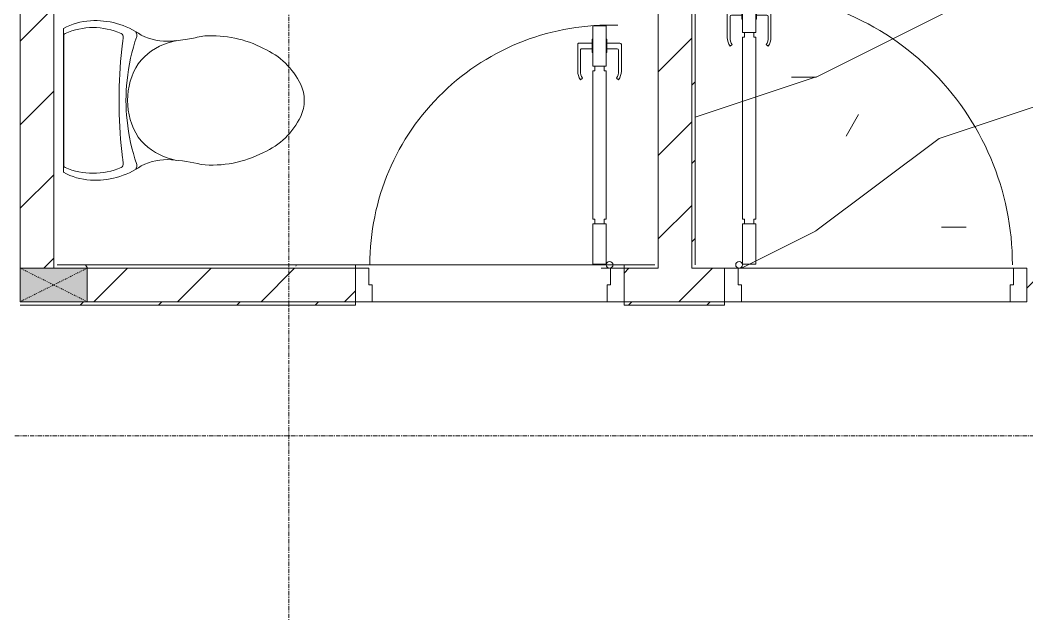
# Model space of a CAD drawing. Header units: millimetres. Extents: x 5357 to 259384, y -16348 to 109893.
# Drawn here: x 111253 to 114251, y 27907 to 29676 of the extents above; entities that cross this region are included whole.
import ezdxf

# ---------------------------------------------------------------- set-up
doc = ezdxf.new("R2010")
doc.units = ezdxf.units.MM
doc.linetypes.add('Dash', pattern=[6, 3, -3])
doc.linetypes.add('Grid Line', pattern=[22.225, 12.7, -3.175, 3.175, -3.175])
for name, color, linetype, lineweight in [('0-1', 7, 'Continuous', 5), ('A-DETL-GENF-1', 53, 'Continuous', 9), ('A-DOOR-1', 254, 'Continuous', 9), ('A-DOOR-2', 53, 'Continuous', 9), ('A-FLOR-1', 53, 'Continuous', 9), ('A-FLOR-PATT-1', 10, 'Continuous', 9), ('A-WALL-1', 9, 'Continuous', 18), ('A-WALL-2', 53, 'Continuous', 9), ('A-WALL-PATT-1', 10, 'Continuous', 9), ('A-WALL-PATT-2', 53, 'Continuous', 9), ('I-WALL-1', 9, 'Continuous', 18), ('I-WALL-2', 53, 'Continuous', 9), ('P-SANR-FIXT-1', 254, 'Continuous', 9), ('P-SANR-FIXT-2', 53, 'Continuous', 9), ('S-COLS-2', 9, 'Continuous', 18), ('S-COLS-3', 53, 'Continuous', 9), ('S-COLS-4', 254, 'Continuous', 9), ('S-COLS-HDLN-1', 53, 'Dash', 9), ('S-GRID-1', 1, 'Grid Line', 9)]:
    doc.layers.add(name, color=color, linetype=linetype, lineweight=lineweight)
pattern_1 = [(45, (0, 0), (-124.4508, 124.4508), [])]
pattern_2 = [(45, (0, 0), (-116.67262, 116.67262), [])]

# ---------------------------------------------------------------- blocks, each defined once
blk = doc.blocks.new('DOOR_CW_01 CANH MO-PANEL KINH - DIW_01-900x2200-CỬA GỖ VÂN LAMINATE-553393-TKCS_MB CẢNH QUAN CÂY XANH')
at = {"layer": 'A-DETL-GENF-1'}
for p, q in [((-397, 872), (-357, 872)), ((-397, 752), (-397, 872)), ((-357, 872), (-357, 752)), ((-442, 737), (-442, 816.5)), ((-399, 820.5), (-438, 820.5)), ((-399, 831.8), (-397, 831.8)), ((-399, 792.2), (-399, 831.8)), ((-397, 792.2), (-397, 831.8)), ((-357, 792.2), (-357, 831.8)), ((-355, 831.8), (-357, 831.8)), ((-355, 792.2), (-355, 831.8)), ((-355, 820.5), (-316, 820.5)), ((-312, 737), (-312, 816.5)), ((-434, 799.5), (-434, 737)), ((-399, 803.5), (-430, 803.5)), ((-397, 792.2), (-399, 792.2)), ((-357, 792.2), (-355, 792.2)), ((-355, 803.5), (-324, 803.5)), ((-320, 799.5), (-320, 737)), ((-357, 752), (-397, 752)), ((-363, 752), (-391, 752)), ((-391, 752), (-391, 738)), ((-363, 738), (-363, 752)), ((-397, 738), (-391, 738)), ((-397, 738), (-397, 196)), ((-357, 738), (-363, 738)), ((-357, 196), (-357, 738)), ((-433.9, 711.2), (-427.3, 715.8)), ((-320.1, 711.2), (-326.7, 715.8)), ((-397, 196), (-391, 196)), ((-357, 182), (-397, 182)), ((-397, 182), (-397, 62)), ((-391, 196), (-391, 182)), ((-391, 182), (-363, 182)), ((-357, 196), (-363, 196)), ((-363, 182), (-363, 196)), ((-357, 62), (-357, 182)), ((-397, 62), (-357, 62))]:
    blk.add_line(p, q, dxfattribs=at)
blk.add_circle((-407, 60), 10, dxfattribs=at)
for centre, radius, start, end in [((-407, 60), 814, 360, 92), ((-438, 816.5), 4, 90, 180), ((-316, 816.5), 4, 0, 90), ((-430, 799.5), 4, 90, 180), ((-324, 799.5), 4, 360, 90), ((-397, 737), 45, 180, 215), ((-397, 737), 37, 180, 215), ((-357, 737), 37, 325, 0), ((-357, 737), 45, 325, 0)]:
    blk.add_arc(centre, radius, start, end, dxfattribs=at)
at = {"layer": 'A-DOOR-2'}
for p, q in [((-410, 50), (-450, 50)), ((-450, 50), (-450, -50)), ((-410, 0), (-410, 50)), ((-407, 50), (-382, 50)), ((450, 50), (410, 50)), ((410, 50), (410, 0)), ((450, -50), (450, 50)), ((-400, 0), (-410, 0)), ((-400, -50), (-400, 0)), ((410, 0), (400, 0)), ((400, 0), (400, -50)), ((-450, -50), (-400, -50)), ((400, -50), (450, -50))]:
    blk.add_line(p, q, dxfattribs=at)
blk = doc.blocks.new('DOOR_CW_01 CANH MO-PANEL KINH - DIG_02-800x2200-CỬA NHÔM KÍNH-401063-TKCS_MB CẢNH QUAN CÂY XANH')
at = {"layer": 'A-DETL-GENF-1'}
for p, q in [((-347, -182), (-347, -62)), ((-347, -62), (-307, -62)), ((-307, -62), (-307, -182)), ((-307, -182), (-347, -182)), ((-347, -196), (-341, -196)), ((-347, -638), (-347, -196)), ((-341, -196), (-341, -182)), ((-341, -182), (-313, -182)), ((-313, -182), (-313, -196)), ((-307, -196), (-313, -196)), ((-307, -196), (-307, -638)), ((-383.9, -611.2), (-377.3, -615.8)), ((-270.1, -611.2), (-276.7, -615.8)), ((-392, -637), (-392, -716.5)), ((-384, -699.5), (-384, -637)), ((-347, -638), (-341, -638)), ((-307, -652), (-347, -652)), ((-347, -652), (-347, -772)), ((-341, -652), (-341, -638)), ((-313, -652), (-341, -652)), ((-307, -638), (-313, -638)), ((-313, -638), (-313, -652)), ((-307, -772), (-307, -652)), ((-270, -699.5), (-270, -637)), ((-262, -637), (-262, -716.5)), ((-349, -703.5), (-380, -703.5)), ((-349, -692.2), (-349, -731.8)), ((-347, -692.2), (-349, -692.2)), ((-347, -692.2), (-347, -731.8)), ((-307, -692.2), (-307, -731.8)), ((-307, -692.2), (-305, -692.2)), ((-305, -692.2), (-305, -731.8)), ((-305, -703.5), (-274, -703.5)), ((-349, -720.5), (-388, -720.5)), ((-349, -731.8), (-347, -731.8)), ((-305, -731.8), (-307, -731.8)), ((-305, -720.5), (-266, -720.5)), ((-347, -772), (-307, -772))]:
    blk.add_line(p, q, dxfattribs=at)
blk.add_circle((-357, -60), 10, dxfattribs=at)
for centre, radius, start, end in [((-357, -60), 714, 268, 0), ((-347, -637), 45, 145, 180), ((-347, -637), 37, 145, 180), ((-307, -637), 37, 0, 35), ((-307, -637), 45, 360, 35), ((-388, -716.5), 4, 180, 270), ((-380, -699.5), 4, 180, 270), ((-274, -699.5), 4, 270, 0), ((-266, -716.5), 4, 270, 0)]:
    blk.add_arc(centre, radius, start, end, dxfattribs=at)
at = {"layer": 'A-DOOR-2'}
for p, q in [((-400, -50), (-400, 50)), ((-400, 50), (-350, 50)), ((-350, 50), (-350, 0)), ((350, 0), (350, 50)), ((350, 50), (400, 50)), ((400, 50), (400, -50)), ((-360, 0), (-360, -50)), ((-350, 0), (-360, 0)), ((360, 0), (350, 0)), ((360, -50), (360, 0)), ((-360, -50), (-400, -50)), ((-357, -50), (-332, -50)), ((400, -50), (360, -50))]:
    blk.add_line(p, q, dxfattribs=at)
blk = doc.blocks.new('TOILET - TOILET-348229-TKCS_MB CẢNH QUAN CÂY XANH')
at = {"layer": 'P-SANR-FIXT-2'}
for p, q in [((214.2, -19.1), (-214.2, -19.1)), ((194, -19.9), (-194, -19.9)), ((-171.7, -330.3), (-178.6, -355.5)), ((171.7, -330.3), (178.6, -355.5))]:
    blk.add_line(p, q, dxfattribs=at)
for centre, radius, start, end in [((-46.1, -111.1), 191.6, 151.2809, 176.4513), ((-9.8, -107.2), 207.3, 156.2862, 203.7138), ((-193.7, -26.4), 6.48, 92.3168, 156.2862), ((193.7, -26.4), 6.48, 23.7138, 87.6832), ((9.8, -107.2), 207.3, 336.2862, 23.7138), ((46.1, -111.1), 191.6, 3.5487, 28.7191), ((1.9, -114.1), 239.7, 176.4513, 195.2961), ((-1.9, -114.1), 239.7, 344.7039, 3.5487), ((-4, -115.7), 233.6, 195.2961, 215.2147), ((4, -115.7), 233.6, 324.7853, 344.7039), ((-189.1, -185.5), 11.7, 205.4105, 277.5788), ((0.6, -792.1), 586.9, 95.8322, 108.9927), ((178.9, -2951.3), 2778.4, 97.2351, 97.5788), ((-14.3, -1400.4), 1215.6, 90.3974, 97.407), ((0, -786.7), 581.5, 84.1678, 95.8322), ((0, -3462.8), 3278, 89.6026, 90.3974), ((14.3, -1400.4), 1215.6, 82.593, 89.6026), ((-0.6, -792.1), 586.9, 71.0073, 84.1678), ((-178.9, -2951.3), 2778.4, 82.4212, 82.7649), ((189.1, -185.5), 11.7, 262.4212, 334.5895), ((-195, -224.1), 13.8, 230.6724, 288.9927), ((0, -416), 206.1, 90, 122.0732), ((0, -416), 206.1, 57.9268, 90), ((195, -224.1), 13.8, 251.0073, 309.3276), ((-343.5, -327.4), 167.3, 355.4559, 27.38), ((-0.4, -384), 179.5, 127.4036, 162.5964), ((0.4, -384), 179.5, 17.4036, 52.5964), ((343.5, -327.4), 167.3, 152.62, 184.5441), ((-719.2, -297.5), 544.3, 346.0536, 355.4559), ((719.2, -297.5), 544.3, 184.5441, 190.2879), ((-1948.3, -805.1), 2171.2, 9.681, 10.8949), ((137.1, -461.2), 329.8, 174.3487, 207.6878), ((-137.1, -461.2), 329.8, 332.3122, 3.6835), ((45.1, -528.6), 217.6, 203.2216, 244.7718), ((-45.1, -528.6), 217.6, 295.2282, 336.7784), ((0, -624.4), 111.7, 244.7718, 295.2282)]:
    blk.add_arc(centre, radius, start, end, dxfattribs=at)
blk = doc.blocks.new('G1_SOF - BO TRU - 100x200-V59-TKCS_MB CẢNH QUAN CÂY XANH')
at = {"layer": 'S-COLS-3'}
blk.add_hatch(color=256, dxfattribs=at).paths.add_polyline_path([(-50, -100), (50, -100), (50, 100), (-50, 100)])
at = {"layer": 'S-COLS-2'}
for p, q in [((-50, 100), (50, 100)), ((-50, -100), (-50, 100)), ((50, 100), (50, -100)), ((50, -100), (-50, -100))]:
    blk.add_line(p, q, dxfattribs=at)
at = {"layer": 'S-COLS-HDLN-1'}
for p, q in [((50, -100), (-50, 100)), ((-50, -100), (50, 100))]:
    blk.add_line(p, q, dxfattribs=at)
blk = doc.blocks.new('NCV_TKTC_TANG 1_rvt-1-TKCS_MB CẢNH QUAN CÂY XANH')
at = {"layer": 'A-FLOR-PATT-1'}
h = blk.add_hatch(dxfattribs=at)
h.set_pattern_fill('FP_5', color=256, style=0, pattern_type=2)
h.set_pattern_definition([(0, (0, 0), (1788.16, 447.04), [73.762, -1267.358, 73.762, -1267.358, -7152.64]), (0, (0, 0), (1788.16, 447.04), [-2682.24, 73.762, -2608.478, 73.762, -1267.358, -3129.28]), (0, (0, 0), (1788.16, 447.04), [-6705.6, 73.762, -820.318, 73.762, -2161.438]), (120, (670.56, 223.5), (-1281.228, 1325.072), [73.762, -1267.358, 73.762, -8419.998]), (120, (670.56, 223.5), (-1281.228, 1325.072), [-1414.882, -1267.358, 73.762, -2608.478, -4470.4]), (120, (670.56, 223.5), (-1281.228, 1325.072), [-5364.48, 73.762, -1267.358, 73.762, -3055.518]), (120, (670.56, 223.5), (-1281.228, 1325.072), [-6779.362, -820.318, 73.762, -2161.438]), (240, (894.1, 1117.6), (-506.932, -1772.112), [73.762, -1267.358, 73.762, -8419.998]), (240, (894.1, 1117.6), (-506.932, -1772.112), [-1414.882, -1267.358, 73.762, -2608.478, -4470.4]), (240, (894.1, 1117.6), (-506.932, -1772.112), [-5364.48, 73.762, -1267.358, 73.762, -3055.518]), (240, (894.1, 1117.6), (-506.932, -1772.112), [-6779.362, -820.318, 73.762, -2161.438])])
h.paths.add_polyline_path([(113390.5, 28936.9), (116242.6, 28936.9), (116242.6, 29677.1), (115792.2, 29677.1), (115792.2, 30127.1), (114296.1, 30128.1), (114268, 30133.8), (114248.1, 30142), (114225.1, 30159.7), (114207.5, 30182.7), (114196.4, 30209.5), (114192.6, 30238.2), (114192.6, 31665.7), (114196.4, 31694.4), (114207.5, 31721.2), (114225.1, 31744.2), (114248.1, 31761.9), (114274.9, 31773), (114303.7, 31776.8), (115792.2, 31776.8), (115792.2, 32226.8), (116042.6, 32226.9), (116042.6, 32776.9), (114667.6, 32776.9), (114667.6, 33326.9), (113262.6, 33326.9), (113262.6, 33236.9), (113252.6, 33236.9), (113252.6, 32436.9), (113262.6, 32436.9), (113262.6, 28936.9), (113350.5, 28936.9)])
h = blk.add_hatch(dxfattribs=at)
h.set_pattern_fill('FP_4', color=256, style=0, pattern_type=2)
h.set_pattern_definition([(216.87, (366.52, 916.3), (2748.89673, 1832.6049), [458.15, -4123.35]), (206.565, (916.3, 641.4), (-916.3012, -916.2996), [1024.455, -1024.455]), (198.435, (916.3, 183.26), (-1832.59854, -916.30195), [579.52, -2318.076])])
h.paths.add_polyline_path([(113390.5, 28936.9), (116242.6, 28936.9), (116242.6, 29677.1), (115792.2, 29677.1), (115792.2, 30127.1), (114296.1, 30128.1), (114268, 30133.8), (114248.1, 30142), (114225.1, 30159.7), (114207.5, 30182.7), (114196.4, 30209.5), (114192.6, 30238.2), (114192.6, 31665.7), (114196.4, 31694.4), (114207.5, 31721.2), (114225.1, 31744.2), (114248.1, 31761.9), (114274.9, 31773), (114303.7, 31776.8), (115792.2, 31776.8), (115792.2, 32226.8), (116042.6, 32226.9), (116042.6, 32776.9), (114667.6, 32776.9), (114667.6, 33326.9), (113262.6, 33326.9), (113262.6, 33236.9), (113252.6, 33236.9), (113252.6, 32436.9), (113262.6, 32436.9), (113262.6, 28936.9), (113350.5, 28936.9)])
at = {"layer": 'A-WALL-PATT-1'}
h = blk.add_hatch(dxfattribs=at)
h.set_pattern_fill('FP_2', color=256, style=0, pattern_type=2)
h.set_pattern_definition(pattern_1)
h.paths.add_polyline_path([(111352.6, 28936.9), (111352.6, 31236.9), (111252.6, 31236.9), (111252.6, 28936.9), (111343.5, 28936.9)])
h.paths.add_polyline_path([(111352.6, 31336.9), (111352.6, 33336.9), (111252.6, 33336.9), (111252.6, 31336.9), (111347.8, 31336.9)])
h = blk.add_hatch(dxfattribs=at)
h.set_pattern_fill('FP_2', color=256, style=0, pattern_type=2)
h.set_pattern_definition(pattern_1)
h.paths.add_polyline_path([(113152.6, 28936.9), (113252.6, 28936.9), (113252.6, 30886.9), (113152.6, 30886.9), (113152.6, 29020.9)])
h = blk.add_hatch(dxfattribs=at)
h.set_pattern_fill('FP_11', color=256, style=0, pattern_type=2)
h.set_pattern_definition([(0, (0, 0), (894.08, 223.52), [73.762, -596.798, 73.762, -596.798, -3576.32]), (0, (0, 0), (894.08, 223.52), [-1341.12, 73.762, -1267.358, 73.762, -596.798, -1564.64]), (0, (0, 0), (894.08, 223.52), [-3352.8, 73.762, -373.278, 73.762, -1043.838]), (120, (335.28, 111.76), (-640.614, 662.536), [73.762, -596.798, 73.762, -4173.118]), (120, (335.28, 111.76), (-640.614, 662.536), [-744.322, -596.798, 73.762, -1267.358, -2235.2]), (120, (335.28, 111.76), (-640.614, 662.536), [-2682.24, 73.762, -596.798, 73.762, -1490.878]), (120, (335.28, 111.76), (-640.614, 662.536), [-3426.562, -373.278, 73.762, -1043.838]), (240, (447.04, 558.8), (-253.466, -886.056), [73.762, -596.798, 73.762, -4173.118]), (240, (447.04, 558.8), (-253.466, -886.056), [-744.322, -596.798, 73.762, -1267.358, -2235.2]), (240, (447.04, 558.8), (-253.466, -886.056), [-2682.24, 73.762, -596.798, 73.762, -1490.878]), (240, (447.04, 558.8), (-253.466, -886.056), [-3426.562, -373.278, 73.762, -1043.838])])
h.paths.add_polyline_path([(111452.6, 28936.9), (112250.9, 28936.9), (112250.9, 28946.9), (111352.6, 28946.9), (111352.6, 28936.9)])
h.paths.add_polyline_path([(113050.9, 28936.9), (113142.6, 28936.9), (113142.6, 28946.9), (113050.9, 28946.9)])
h = blk.add_hatch(dxfattribs=at)
h.set_pattern_fill('FP_2', color=256, style=0, pattern_type=2)
h.set_pattern_definition(pattern_1)
h.paths.add_polyline_path([(111452.6, 28836.9), (112250.9, 28836.9), (112250.9, 28936.9), (111452.6, 28936.9), (111452.6, 28925.8)])
h.paths.add_polyline_path([(113085.7, 28836.9), (113350.5, 28836.9), (113350.5, 28936.9), (113050.9, 28936.9), (113050.9, 28836.9)])
h.paths.add_polyline_path([(114250.5, 28836.9), (114552.6, 28836.9), (114552.6, 28936.9), (114250.5, 28936.9), (114250.5, 28886.9)])
h.paths.add_polyline_path([(116252.6, 28836.9), (116252.6, 28936.9), (114752.6, 28936.9), (114752.6, 28836.9), (116242.6, 28836.9)])
at = {"layer": 'A-WALL-PATT-2'}
h = blk.add_hatch(dxfattribs=at)
h.set_pattern_fill('FP_10', color=256, style=0, pattern_type=2)
h.set_pattern_definition(pattern_2)
h.paths.add_polyline_path([(113262.6, 28936.9), (113262.6, 32436.9), (113252.6, 32436.9), (113252.6, 28936.9)])
h.paths.add_polyline_path([(113252.6, 33236.9), (113262.6, 33236.9), (113262.6, 33336.9), (113252.6, 33336.9)])
h = blk.add_hatch(dxfattribs=at)
h.set_pattern_fill('FP_10', color=256, style=0, pattern_type=2)
h.set_pattern_definition(pattern_2)
h.paths.add_polyline_path([(111452.6, 28826.9), (112250.9, 28826.9), (112250.9, 28836.9), (111252.6, 28836.9), (111252.6, 28826.9)])
h.paths.add_polyline_path([(113050.9, 28826.9), (113350.5, 28826.9), (113350.5, 28836.9), (113050.9, 28836.9)])
h.paths.add_polyline_path([(114258.5, 28826.9), (114552.6, 28826.9), (114552.6, 28836.9), (114250.5, 28836.9), (114250.5, 28826.9)])
at = {"layer": 'A-FLOR-1'}
for p, q in [((113390.5, 28936.9), (114210.5, 28936.9)), ((113000.9, 28836.9), (112300.9, 28836.9)), ((114200.5, 28836.9), (113400.5, 28836.9))]:
    blk.add_line(p, q, dxfattribs=at)
at = {"layer": 'A-WALL-1'}
for p, q in [((111252.6, 31236.9), (111252.6, 28936.9)), ((113152.6, 30886.9), (113152.6, 28936.9)), ((113252.6, 28936.9), (113252.6, 30886.9)), ((111352.6, 28936.9), (111352.6, 28946.9)), ((113152.6, 28936.9), (113142.6, 28936.9)), ((113262.6, 28936.9), (113252.6, 28936.9))]:
    blk.add_line(p, q, dxfattribs=at)
at = {"layer": 'A-WALL-2'}
for p, q in [((111352.6, 28946.9), (111352.6, 31236.9)), ((112250.9, 28936.9), (111452.6, 28936.9)), ((111452.6, 28936.9), (112250.9, 28936.9)), ((113142.6, 28936.9), (113050.9, 28936.9)), ((113050.9, 28936.9), (113142.6, 28936.9)), ((113350.5, 28936.9), (113262.6, 28936.9)), ((113390.5, 28936.9), (114210.5, 28936.9)), ((111452.6, 28836.9), (112250.9, 28836.9)), ((112250.9, 28836.9), (111452.6, 28836.9)), ((113000.9, 28836.9), (112300.9, 28836.9)), ((113050.9, 28836.9), (113350.5, 28836.9)), ((113350.5, 28836.9), (113050.9, 28836.9)), ((114200.5, 28836.9), (113400.5, 28836.9))]:
    blk.add_line(p, q, dxfattribs=at)
at = {"layer": 'I-WALL-1'}
for p, q in [((113262.6, 28946.9), (113262.6, 32436.9)), ((113252.6, 31336.9), (113252.6, 28936.9)), ((111352.6, 28946.9), (111352.6, 28936.9)), ((112250.9, 28946.9), (111362.6, 28946.9)), ((112250.9, 28936.9), (112250.9, 28946.9)), ((113142.6, 28946.9), (113050.9, 28946.9)), ((113050.9, 28946.9), (113050.9, 28936.9)), ((113252.6, 28936.9), (113262.6, 28936.9)), ((111252.6, 28826.9), (112250.9, 28826.9)), ((112250.9, 28826.9), (112250.9, 28836.9)), ((113050.9, 28836.9), (113050.9, 28826.9)), ((113050.9, 28826.9), (113350.5, 28826.9)), ((113350.5, 28826.9), (113350.5, 28836.9))]:
    blk.add_line(p, q, dxfattribs=at)
at = {"layer": 'I-WALL-2'}
blk.add_line((112250.9, 28946.9), (113050.9, 28946.9), dxfattribs=at)
at = {"layer": 'A-DOOR-1'}
blk.add_blockref('DOOR_CW_01 CANH MO-PANEL KINH - DIW_01-900x2200-CỬA GỖ VÂN LAMINATE-553393-TKCS_MB CẢNH QUAN CÂY XANH', (113800.5, 28886.9), dxfattribs=at)
at = {"layer": 'A-DOOR-1', "rotation": 180}
blk.add_blockref('DOOR_CW_01 CANH MO-PANEL KINH - DIG_02-800x2200-CỬA NHÔM KÍNH-401063-TKCS_MB CẢNH QUAN CÂY XANH', (112650.9, 28886.9), dxfattribs=at)
at = {"layer": 'P-SANR-FIXT-1', "rotation": 89.99999999999946}
blk.add_blockref('TOILET - TOILET-348229-TKCS_MB CẢNH QUAN CÂY XANH', (111362.6, 29436.5), dxfattribs=at)
at = {"layer": 'S-COLS-4', "rotation": 90.00000000000037}
blk.add_blockref('G1_SOF - BO TRU - 100x200-V59-TKCS_MB CẢNH QUAN CÂY XANH', (111352.6, 28886.9), dxfattribs=at)

msp = doc.modelspace()

# ---------------------------------------------------------------- linework, layer by layer
at = {"layer": 'S-GRID-1'}
for p, q in [((112052.6, 20960.6), (112052.6, 80482.7)), ((130319.3, 28436.9), (29351.8, 28436.9))]:
    msp.add_line(p, q, dxfattribs=at)

# ---------------------------------------------------------------- block references
at = {"layer": '0-1'}
msp.add_blockref('NCV_TKTC_TANG 1_rvt-1-TKCS_MB CẢNH QUAN CÂY XANH', (0, 0), dxfattribs=at)

doc.saveas('drawing.dxf')
